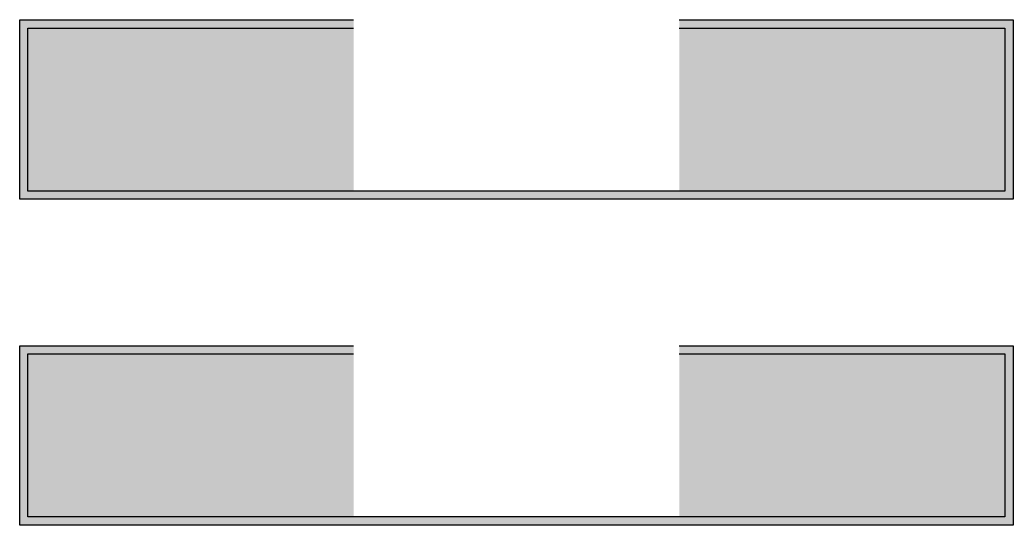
# Model space of a CAD drawing. Header units: millimetres. Extents: x -1543 to 290, y -901 to 459.
# Drawn here: x -1543.4 to -1531.2, y -900.67 to -894.47 of the extents above; entities that cross this region are included whole.
import ezdxf

# ---------------------------------------------------------------- set-up
doc = ezdxf.new("R2010")
doc.units = ezdxf.units.MM
doc.layers.add('Двери', color=7, linetype='Continuous')

msp = doc.modelspace()

# ---------------------------------------------------------------- hatches: boundary and pattern name
at = {"layer": 'Двери'}
h = msp.add_hatch(color=256, dxfattribs=at)
h.paths.add_polyline_path([(-1539.296, -894.466), (-1543.396, -894.466), (-1543.396, -896.666), (-1539.296, -896.666), (-1539.296, -896.566), (-1543.296, -896.566), (-1543.296, -894.566), (-1539.296, -894.566)])
h.paths.add_polyline_path([(-1535.296, -896.566), (-1539.296, -896.566), (-1539.296, -896.666), (-1535.296, -896.666)])
h.paths.add_polyline_path([(-1531.196, -894.466), (-1535.296, -894.466), (-1535.296, -894.566), (-1531.296, -894.566), (-1531.296, -896.566), (-1535.296, -896.566), (-1535.296, -896.666), (-1531.196, -896.666)])
h = msp.add_hatch(color=3, dxfattribs=at)
h.paths.add_polyline_path([(-1543.296, -894.566), (-1543.296, -896.566), (-1539.296, -896.566), (-1539.296, -894.566)])
h.paths.add_polyline_path([(-1531.296, -896.566), (-1531.296, -894.566), (-1535.296, -894.566), (-1535.296, -896.566)])
h = msp.add_hatch(color=256, dxfattribs=at)
h.paths.add_polyline_path([(-1539.296, -898.466), (-1543.396, -898.466), (-1543.396, -900.666), (-1539.296, -900.666), (-1539.296, -900.566), (-1543.296, -900.566), (-1543.296, -898.566), (-1539.296, -898.566)])
h.paths.add_polyline_path([(-1535.296, -900.566), (-1539.296, -900.566), (-1539.296, -900.666), (-1535.296, -900.666)])
h.paths.add_polyline_path([(-1531.196, -898.466), (-1535.296, -898.466), (-1535.296, -898.566), (-1531.296, -898.566), (-1531.296, -900.566), (-1535.296, -900.566), (-1535.296, -900.666), (-1531.196, -900.666)])
h = msp.add_hatch(color=3, dxfattribs=at)
h.paths.add_polyline_path([(-1543.296, -898.566), (-1543.296, -900.566), (-1539.296, -900.566), (-1539.296, -898.566)])
h.paths.add_polyline_path([(-1531.296, -900.566), (-1531.296, -898.566), (-1535.296, -898.566), (-1535.296, -900.566)])

# ---------------------------------------------------------------- linework, layer by layer
for points in [[(-1535.296, -894.466), (-1531.196, -894.466), (-1531.196, -896.666), (-1543.396, -896.666), (-1543.396, -894.466), (-1539.296, -894.466)], [(-1535.296, -894.566), (-1531.296, -894.566), (-1531.296, -896.566), (-1543.296, -896.566), (-1543.296, -894.566), (-1539.296, -894.566)], [(-1535.296, -898.466), (-1531.196, -898.466), (-1531.196, -900.666), (-1543.396, -900.666), (-1543.396, -898.466), (-1539.296, -898.466)], [(-1535.296, -898.566), (-1531.296, -898.566), (-1531.296, -900.566), (-1543.296, -900.566), (-1543.296, -898.566), (-1539.296, -898.566)]]:
    msp.add_lwpolyline(points, dxfattribs=at)

doc.saveas('drawing.dxf')
